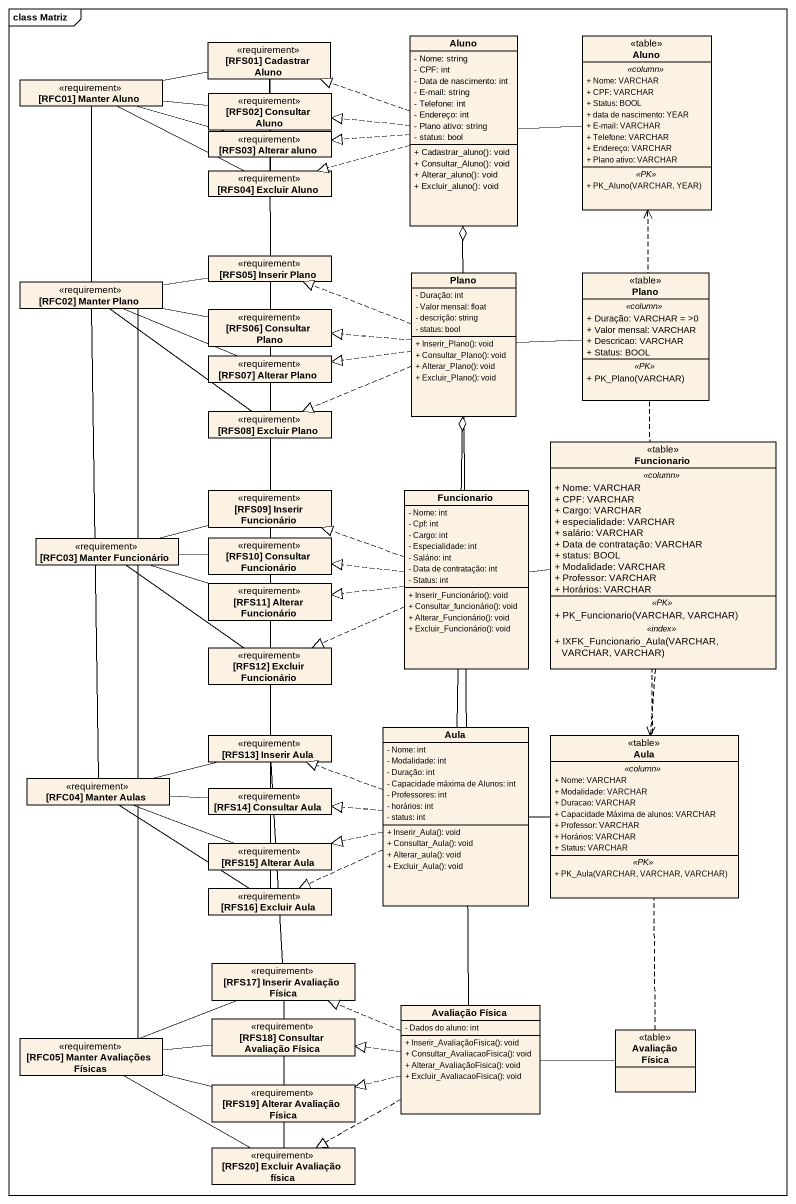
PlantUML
@startuml
mainframe class Matriz
hide circle
hide empty members
skinparam classAttributeIconSize 0
class "[RFS01] Cadastrar Aluno" as RFS01_Cadastrar_Aluno <<requirement>>
class Aluno {
  - Nome: string
  - CPF: int
  - Data de nascimento: int
  - E-mail: string
  - Telefone: int
  - Endereço: int
  - Plano ativo: string
  - status: bool
  + Cadastrar_aluno(): void
  + Consultar_Aluno(): void
  + Alterar_aluno(): void
  + Excluir_aluno(): void
}
class "Aluno" as Aluno_2 <<table>> {
  .. <<column>> ..
  + Nome: VARCHAR
  + CPF: VARCHAR
  + Status: BOOL
  + data de nascimento: YEAR
  + E-mail: VARCHAR
  + Telefone: VARCHAR
  + Endereço: VARCHAR
  + Plano ativo: VARCHAR
  .. <<PK>> ..
  + PK_Aluno(VARCHAR, YEAR)
}
class "[RFC01] Manter Aluno" as RFC01_Manter_Aluno <<requirement>>
class "[RFS02] Consultar Aluno" as RFS02_Consultar_Aluno <<requirement>>
class "[RFS03] Alterar aluno" as RFS03_Alterar_aluno <<requirement>>
class "[RFS04] Excluir Aluno" as RFS04_Excluir_Aluno <<requirement>>
class "[RFS05] Inserir Plano" as RFS05_Inserir_Plano <<requirement>>
class "[RFC02] Manter Plano" as RFC02_Manter_Plano <<requirement>>
class "[RFS06] Consultar Plano" as RFS06_Consultar_Plano <<requirement>>
class Plano {
  - Duração: int
  - Valor mensal: float
  - descrição: string
  - status: bool
  + Inserir_Plano(): void
  + Consultar_Plano(): void
  + Alterar_Plano(): void
  + Excluir_Plano(): void
}
class "Plano" as Plano_2 <<table>> {
  .. <<column>> ..
  + Duração: VARCHAR = >0
  + Valor mensal: VARCHAR
  + Descricao: VARCHAR
  + Status: BOOL
  .. <<PK>> ..
  + PK_Plano(VARCHAR)
}
class "[RFS07] Alterar Plano" as RFS07_Alterar_Plano <<requirement>>
class "[RFS08] Excluir Plano" as RFS08_Excluir_Plano <<requirement>>
class Funcionario <<table>> {
  .. <<column>> ..
  + Nome: VARCHAR
  + CPF: VARCHAR
  + Cargo: VARCHAR
  + especialidade: VARCHAR
  + salário: VARCHAR
  + Data de contratação: VARCHAR
  + status: BOOL
  + Modalidade: VARCHAR
  + Professor: VARCHAR
  + Horários: VARCHAR
  .. <<PK>> ..
  + PK_Funcionario(VARCHAR, VARCHAR)
  .. <<index>> ..
  + IXFK_Funcionario_Aula(VARCHAR, VARCHAR, VARCHAR)
}
class "[RFS09] Inserir Funcionário" as RFS09_Inserir_Funcionário <<requirement>>
class "Funcionario" as Funcionario_2 {
  - Nome: int
  - Cpf: int
  - Cargo: int
  - Especialidade: int
  - Salário: int
  - Data de contratação: int
  - Status: int
  + Inserir_Funcionário(): void
  + Consultar_funcionário(): void
  + Alterar_Funcionário(): void
  + Excluir_Funcionário(): void
}
class "[RFC03] Manter Funcionário" as RFC03_Manter_Funcionário <<requirement>>
class "[RFS10] Consultar Funcionário" as RFS10_Consultar_Funcionário <<requirement>>
class "[RFS11] Alterar Funcionário" as RFS11_Alterar_Funcionário <<requirement>>
class "[RFS12] Excluir Funcionário" as RFS12_Excluir_Funcionário <<requirement>>
class "[RFS13] Inserir Aula" as RFS13_Inserir_Aula <<requirement>>
class Aula {
  - Nome: int
  - Modalidade: int
  - Duração: int
  - Capacidade máxima de Alunos: int
  - Professores: int
  - horários: int
  - status: int
  + Inserir_Aula(): void
  + Consultar_Aula(): void
  + Alterar_aula(): void
  + Excluir_Aula(): void
}
class "Aula" as Aula_2 <<table>> {
  .. <<column>> ..
  + Nome: VARCHAR
  + Modalidade: VARCHAR
  + Duracao: VARCHAR
  + Capacidade Máxima de alunos: VARCHAR
  + Professor: VARCHAR
  + Horários: VARCHAR
  + Status: VARCHAR
  .. <<PK>> ..
  + PK_Aula(VARCHAR, VARCHAR, VARCHAR)
}
class "[RFC04] Manter Aulas" as RFC04_Manter_Aulas <<requirement>>
class "[RFS14] Consultar Aula" as RFS14_Consultar_Aula <<requirement>>
class "[RFS15] Alterar Aula" as RFS15_Alterar_Aula <<requirement>>
class "[RFS16] Excluir Aula" as RFS16_Excluir_Aula <<requirement>>
class "[RFS17] Inserir Avaliação Física" as RFS17_Inserir_Avaliação <<requirement>>
class "[RFS18] Consultar Avaliação Física" as RFS18_Consultar_Avaliação <<requirement>>
class "Avaliação Física" as Avaliação_Física {
  - Dados do aluno: int
  + Inserir_AvaliaçãoFisica(): void
  + Consultar_AvaliacaoFisica(): void
  + Alterar_AvaliaçãoFisica(): void
  + Excluir_AvaliacaoFisica(): void
}
class "Avaliação Física" as Avaliação_Física_2 <<table>>
class "[RFC05] Manter Avaliações Físicas" as RFC05_Manter_Avaliações <<requirement>>
class "[RFS19] Alterar Avaliação Física" as RFS19_Alterar_Avaliação <<requirement>>
class "[RFS20] Excluir Avaliação física" as RFS20_Excluir_Avaliação <<requirement>>
RFS01_Cadastrar_Aluno -- RFS02_Consultar_Aluno
RFS01_Cadastrar_Aluno -- RFS05_Inserir_Plano
Aluno .left.|> RFS01_Cadastrar_Aluno
Aluno -right- Aluno_2
Aluno .left.|> RFS02_Consultar_Aluno
Aluno .left.|> RFS03_Alterar_aluno
Aluno .left.|> RFS04_Excluir_Aluno
RFC01_Manter_Aluno -right- RFS01_Cadastrar_Aluno
RFC01_Manter_Aluno -right- RFS02_Consultar_Aluno
RFC01_Manter_Aluno -right- RFS03_Alterar_aluno
RFC01_Manter_Aluno -right- RFS04_Excluir_Aluno
RFC01_Manter_Aluno -- RFC02_Manter_Plano
RFS02_Consultar_Aluno -- RFS03_Alterar_aluno
RFS03_Alterar_aluno -- RFS04_Excluir_Aluno
RFS05_Inserir_Plano -- RFS06_Consultar_Plano
RFS05_Inserir_Plano -- RFS13_Inserir_Aula
RFC02_Manter_Plano -right- RFS05_Inserir_Plano
RFC02_Manter_Plano -right- RFS06_Consultar_Plano
RFC02_Manter_Plano -right- RFS07_Alterar_Plano
RFC02_Manter_Plano -- RFS08_Excluir_Plano
RFC02_Manter_Plano -- RFC04_Manter_Aulas
RFC02_Manter_Plano -- RFC05_Manter_Avaliações
RFS06_Consultar_Plano -- RFS07_Alterar_Plano
Plano .left.|> RFS05_Inserir_Plano
Plano .left.|> RFS06_Consultar_Plano
Plano -right- Plano_2
Plano .left.|> RFS07_Alterar_Plano
Plano .left.|> RFS08_Excluir_Plano
RFS07_Alterar_Plano -- RFS08_Excluir_Plano
Funcionario ..> Aula_2
RFS09_Inserir_Funcionário -- RFS10_Consultar_Funcionário
Funcionario_2 -right- Funcionario
Funcionario_2 .left.|> RFS09_Inserir_Funcionário
Funcionario_2 .left.|> RFS10_Consultar_Funcionário
Funcionario_2 .left.|> RFS11_Alterar_Funcionário
Funcionario_2 .left.|> RFS12_Excluir_Funcionário
RFC03_Manter_Funcionário -right- RFS09_Inserir_Funcionário
RFC03_Manter_Funcionário -right- RFS10_Consultar_Funcionário
RFC03_Manter_Funcionário -right- RFS11_Alterar_Funcionário
RFC03_Manter_Funcionário -- RFS12_Excluir_Funcionário
RFS10_Consultar_Funcionário -- RFS11_Alterar_Funcionário
RFS11_Alterar_Funcionário -- RFS12_Excluir_Funcionário
RFS13_Inserir_Aula -- RFS14_Consultar_Aula
RFS13_Inserir_Aula -- RFS17_Inserir_Avaliação
Aula -up-o Plano
Aula .left.|> RFS13_Inserir_Aula
Aula -right- Aula_2
Aula .left.|> RFS14_Consultar_Aula
Aula .left.|> RFS15_Alterar_Aula
Aula .left.|> RFS16_Excluir_Aula
RFC04_Manter_Aulas -right- RFS13_Inserir_Aula
RFC04_Manter_Aulas -right- RFS14_Consultar_Aula
RFC04_Manter_Aulas -right- RFS15_Alterar_Aula
RFC04_Manter_Aulas -- RFS16_Excluir_Aula
RFS14_Consultar_Aula -- RFS15_Alterar_Aula
RFS15_Alterar_Aula -- RFS16_Excluir_Aula
RFS17_Inserir_Avaliação -- RFS18_Consultar_Avaliação
RFS18_Consultar_Avaliação -- RFS19_Alterar_Avaliação
Avaliação_Física -up-o Aluno
Avaliação_Física .left.|> RFS17_Inserir_Avaliação
Avaliação_Física .left.|> RFS18_Consultar_Avaliação
Avaliação_Física -right- Avaliação_Física_2
Avaliação_Física .left.|> RFS19_Alterar_Avaliação
Avaliação_Física .left.|> RFS20_Excluir_Avaliação
Avaliação_Física_2 .up.> Aluno_2
RFC05_Manter_Avaliações -right- RFS17_Inserir_Avaliação
RFC05_Manter_Avaliações -right- RFS18_Consultar_Avaliação
RFC05_Manter_Avaliações -right- RFS19_Alterar_Avaliação
RFC05_Manter_Avaliações -right- RFS20_Excluir_Avaliação
RFS19_Alterar_Avaliação -- RFS20_Excluir_Avaliação
@enduml
